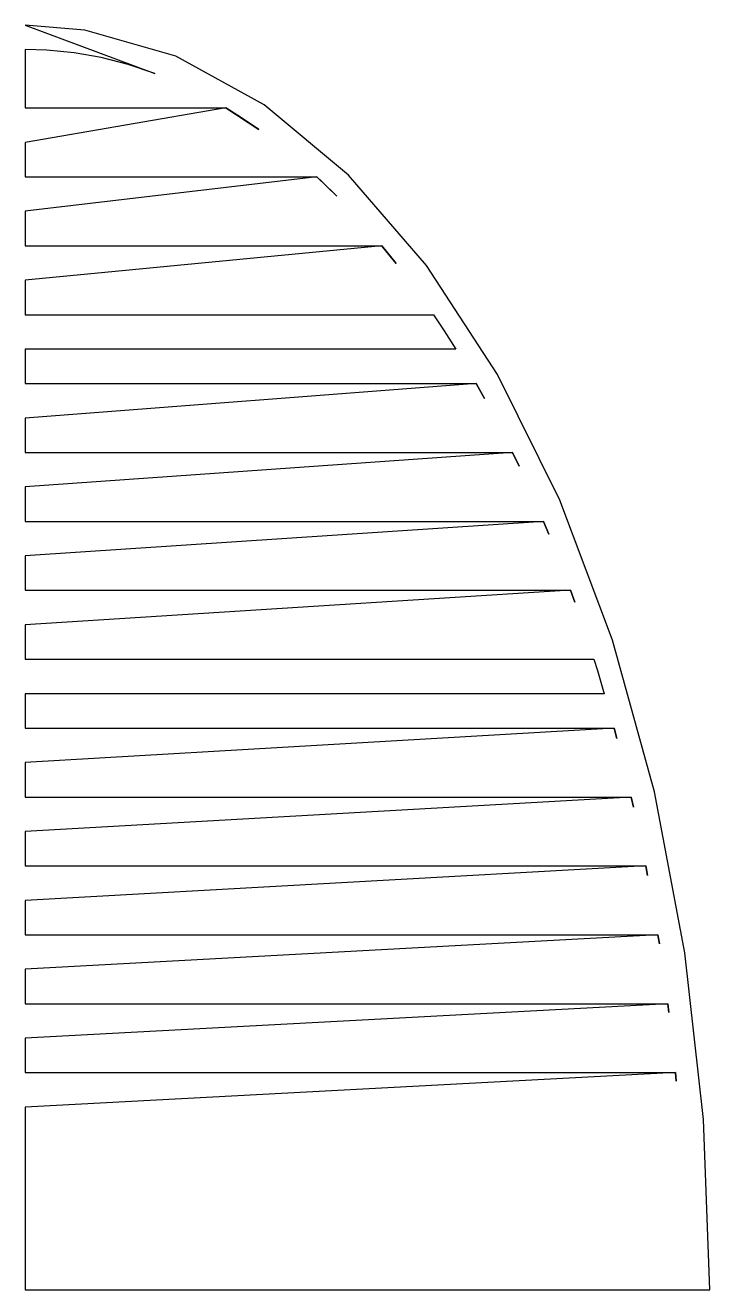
# Model space of a CAD drawing. Extents: x 0 to 198, y -367 to 0.
import ezdxf

# ---------------------------------------------------------------- set-up
doc = ezdxf.new("R2010")
doc.units = 0
doc.layers.add('LAYER_1', color=190, linetype='CONTINUOUS')

msp = doc.modelspace()

# ---------------------------------------------------------------- linework, layer by layer
at = {"layer": 'LAYER_1'}
msp.add_lwpolyline([(37.55, -13.99), (29.79, -11.38), (21.97, -9.37), (14.12, -7.98), (6.25, -7.19), (0, -7), (0, -13.99), (0, -23.98), (58.11, -23.98), (67.72, -30.27), (62.67, -26.83), (58.11, -23.98), (0, -33.98), (0, -43.97), (84.5, -43.97), (90.34, -49.6), (86.07, -45.44), (84.5, -43.97), (0, -53.96), (0, -63.96), (103.34, -63.96), (107.45, -69.06), (103.66, -64.34), (103.34, -63.96), (0, -73.95), (0, -83.94), (118.28, -83.94), (121.37, -88.61), (124.75, -93.93), (0, -93.93), (0, -103.93), (130.68, -103.93), (133.08, -108.23), (130.68, -103.93), (0, -113.92), (0, -123.91), (141.19, -123.91), (143.1, -127.89), (141.19, -123.91), (0, -133.91), (0, -143.9), (150.23, -143.9), (151.76, -147.59), (150.23, -143.9), (0, -153.89), (0, -163.89), (158.04, -163.89), (159.28, -167.34), (158.04, -163.89), (0, -173.88), (0, -183.87), (164.8, -183.87), (165.8, -187.11), (167.82, -193.87), (0, -193.87), (0, -203.86), (170.63, -203.86), (171.44, -206.91), (170.63, -203.86), (0, -213.85), (0, -223.85), (175.62, -223.85), (176.28, -226.74), (175.62, -223.85), (0, -233.84), (0, -243.83), (179.85, -243.83), (180.38, -246.59), (179.85, -243.83), (0, -253.82), (0, -263.82), (183.37, -263.82), (183.78, -266.46), (183.37, -263.82), (0, -273.81), (0, -283.8), (186.21, -283.8), (186.53, -286.36), (186.21, -283.8), (0, -293.8), (0, -303.79), (188.41, -303.79), (188.65, -306.28), (188.41, -303.79), (0, -313.78), (0, -366.75), (198.36, -366.75), (196.56, -317.42), (191.19, -269), (182.34, -222.35), (170.18, -178.32), (154.93, -137.71), (136.86, -101.27), (116.3, -69.65), (93.64, -43.43), (69.27, -23.09), (43.64, -8.99), (17.22, -1.38), (0, 0), (37.55, -13.99)], close=True, dxfattribs=at)

doc.saveas('drawing.dxf')
